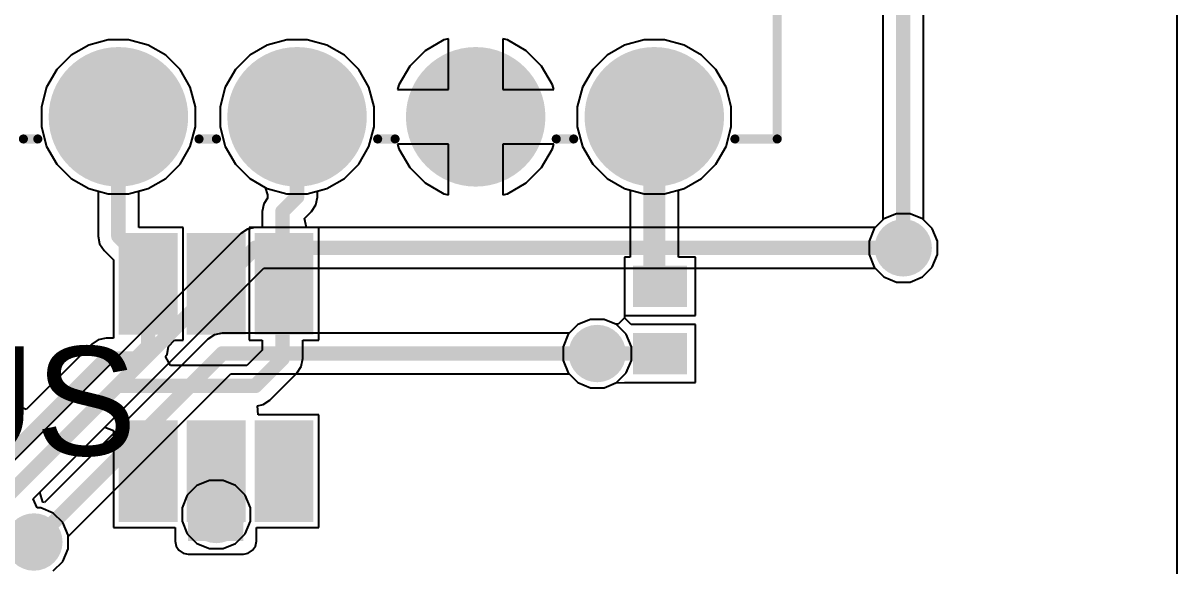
# Model space of a CAD drawing. Header units: millimetres. Extents: x -0.13 to 3.86, y -0.01 to 4.3.
# Drawn here: x 3.204 to 3.84, y 3.389 to 3.688 of the extents above; entities that cross this region are included whole.
import ezdxf

# ---------------------------------------------------------------- set-up
doc = ezdxf.new("R2010")
doc.units = ezdxf.units.MM
doc.header["$MEASUREMENT"] = 0
for name, color, linetype in [('BottomLayer', 5, 'Continuous'), ('BottomPaste', 16, 'Continuous'), ('BottomSolder', 6, 'Continuous'), ('MultiLayer', 9, 'Continuous'), ('PadHoleLayer', 156, 'Continuous'), ('TopLayer', 1, 'Continuous'), ('TopOverlay', 2, 'Continuous'), ('TopSolder', 216, 'Continuous'), ('ViaHoleLayer', 16, 'Continuous')]:
    doc.layers.add(name, color=color, linetype=linetype)
doc.styles.add('Arial', font='arial.ttf', dxfattribs={"height": 0.2})

# ---------------------------------------------------------------- blocks, each defined once
blk = doc.blocks.new('SOT_23_6_B_103')
at = {"layer": 'BottomLayer'}
for points in [[(-0.07559, 0.04961), (-0.02756, 0.04961), (-0.02756, 0.0252), (-0.07559, 0.0252)], [(0.02756, 0.04961), (0.07559, 0.04961), (0.07559, 0.0252), (0.02756, 0.0252)], [(-0.07559, 0.0122), (-0.02756, 0.0122), (-0.02756, -0.01221), (-0.07559, -0.01221)], [(0.02756, 0.0122), (0.07559, 0.0122), (0.07559, -0.01221), (0.02756, -0.01221)], [(-0.07559, -0.0252), (-0.02756, -0.0252), (-0.02756, -0.04961), (-0.07559, -0.04961)], [(0.02756, -0.0252), (0.07559, -0.0252), (0.07559, -0.04961), (0.02756, -0.04961)]]:
    blk.add_hatch(color=5, dxfattribs=at).paths.add_polyline_path(points)
at = {"layer": 'BottomPaste'}
for points in [[(-0.07559, 0.04961), (-0.02756, 0.04961), (-0.02756, 0.0252), (-0.07559, 0.0252)], [(0.02756, 0.04961), (0.07559, 0.04961), (0.07559, 0.0252), (0.02756, 0.0252)], [(-0.07559, 0.0122), (-0.02756, 0.0122), (-0.02756, -0.01221), (-0.07559, -0.01221)], [(0.02756, 0.0122), (0.07559, 0.0122), (0.07559, -0.01221), (0.02756, -0.01221)], [(-0.07559, -0.0252), (-0.02756, -0.0252), (-0.02756, -0.04961), (-0.07559, -0.04961)], [(0.02756, -0.0252), (0.07559, -0.0252), (0.07559, -0.04961), (0.02756, -0.04961)]]:
    blk.add_hatch(color=16, dxfattribs=at).paths.add_polyline_path(points)
at = {"layer": 'BottomSolder'}
for points in [[(-0.07959, 0.05361), (-0.02356, 0.05361), (-0.02356, 0.0212), (-0.07959, 0.0212)], [(0.02356, 0.05361), (0.07959, 0.05361), (0.07959, 0.0212), (0.02356, 0.0212)], [(-0.07959, 0.0162), (-0.02356, 0.0162), (-0.02356, -0.01621), (-0.07959, -0.01621)], [(0.02356, 0.0162), (0.07959, 0.0162), (0.07959, -0.01621), (0.02356, -0.01621)], [(-0.07959, -0.0212), (-0.02356, -0.0212), (-0.02356, -0.05361), (-0.07959, -0.05361)], [(0.02356, -0.0212), (0.07959, -0.0212), (0.07959, -0.05361), (0.02356, -0.05361)]]:
    blk.add_hatch(color=6, dxfattribs=at).paths.add_polyline_path(points)
blk = doc.blocks.new('1053141310_202')
at = {"layer": 'BottomLayer'}
h = blk.add_hatch(color=5, dxfattribs=at)
edge = h.paths.add_edge_path()
edge.add_arc((-0.19685, 0.19055), 0.03543, 0, 360)
h = blk.add_hatch(color=5, dxfattribs=at)
edge = h.paths.add_edge_path()
edge.add_arc((-0.09842, 0.19055), 0.03543, 0, 360)
h = blk.add_hatch(color=5, dxfattribs=at)
edge = h.paths.add_edge_path()
edge.add_arc((0, 0.19055), 0.03543, 0, 360)
h = blk.add_hatch(color=5, dxfattribs=at)
edge = h.paths.add_edge_path()
edge.add_arc((0.09843, 0.19055), 0.03543, 0, 360)
blk.add_hatch(color=5, dxfattribs=at).paths.add_polyline_path([(0.16142, 0.22598), (0.23228, 0.22598), (0.23228, 0.15512), (0.16142, 0.15512)])
h = blk.add_hatch(color=5, dxfattribs=at)
edge = h.paths.add_edge_path()
edge.add_arc((-0.19685, 0.09212), 0.03543, 0, 360)
h = blk.add_hatch(color=5, dxfattribs=at)
edge = h.paths.add_edge_path()
edge.add_arc((-0.09842, 0.09212), 0.03543, 0, 360)
h = blk.add_hatch(color=5, dxfattribs=at)
edge = h.paths.add_edge_path()
edge.add_arc((0, 0.09212), 0.03543, 0, 360)
h = blk.add_hatch(color=5, dxfattribs=at)
edge = h.paths.add_edge_path()
edge.add_arc((0.09843, 0.09212), 0.03543, 0, 360)
h = blk.add_hatch(color=5, dxfattribs=at)
edge = h.paths.add_edge_path()
edge.add_arc((0.19685, 0.09212), 0.03543, 0, 360)
at = {"layer": 'BottomSolder'}
h = blk.add_hatch(color=6, dxfattribs=at)
edge = h.paths.add_edge_path()
edge.add_arc((-0.19685, 0.19055), 0.03843, 0, 360)
h = blk.add_hatch(color=6, dxfattribs=at)
edge = h.paths.add_edge_path()
edge.add_arc((-0.09842, 0.19055), 0.03843, 0, 360)
h = blk.add_hatch(color=6, dxfattribs=at)
edge = h.paths.add_edge_path()
edge.add_arc((0, 0.19055), 0.03843, 0, 360)
h = blk.add_hatch(color=6, dxfattribs=at)
edge = h.paths.add_edge_path()
edge.add_arc((0.09843, 0.19055), 0.03843, 0, 360)
blk.add_hatch(color=6, dxfattribs=at).paths.add_polyline_path([(0.15842, 0.22898), (0.23528, 0.22898), (0.23528, 0.15212), (0.15842, 0.15212)])
h = blk.add_hatch(color=6, dxfattribs=at)
edge = h.paths.add_edge_path()
edge.add_arc((-0.19685, 0.09212), 0.03843, 0, 360)
h = blk.add_hatch(color=6, dxfattribs=at)
edge = h.paths.add_edge_path()
edge.add_arc((-0.09842, 0.09212), 0.03843, 0, 360)
h = blk.add_hatch(color=6, dxfattribs=at)
edge = h.paths.add_edge_path()
edge.add_arc((0, 0.09212), 0.03843, 0, 360)
h = blk.add_hatch(color=6, dxfattribs=at)
edge = h.paths.add_edge_path()
edge.add_arc((0.09843, 0.09212), 0.03843, 0, 360)
h = blk.add_hatch(color=6, dxfattribs=at)
edge = h.paths.add_edge_path()
edge.add_arc((0.19685, 0.09212), 0.03843, 0, 360)
h = blk.add_hatch(color=6, dxfattribs=at)
edge = h.paths.add_edge_path()
edge.add_arc((-0.19685, -0.19055), 0.003, 0, 360)
h = blk.add_hatch(color=6, dxfattribs=at)
edge = h.paths.add_edge_path()
edge.add_arc((0.19685, -0.19055), 0.003, 0, 360)
at = {"layer": 'MultiLayer'}
h = blk.add_hatch(color=9, dxfattribs=at)
edge = h.paths.add_edge_path()
edge.add_arc((-0.19685, 0.19055), 0.03543, 0, 360)
h = blk.add_hatch(color=9, dxfattribs=at)
edge = h.paths.add_edge_path()
edge.add_arc((-0.09842, 0.19055), 0.03543, 0, 360)
h = blk.add_hatch(color=9, dxfattribs=at)
edge = h.paths.add_edge_path()
edge.add_arc((0, 0.19055), 0.03543, 0, 360)
h = blk.add_hatch(color=9, dxfattribs=at)
edge = h.paths.add_edge_path()
edge.add_arc((0.09843, 0.19055), 0.03543, 0, 360)
blk.add_hatch(color=9, dxfattribs=at).paths.add_polyline_path([(0.16142, 0.22598), (0.23228, 0.22598), (0.23228, 0.15512), (0.16142, 0.15512)])
h = blk.add_hatch(color=9, dxfattribs=at)
edge = h.paths.add_edge_path()
edge.add_arc((-0.19685, 0.09212), 0.03543, 0, 360)
h = blk.add_hatch(color=9, dxfattribs=at)
edge = h.paths.add_edge_path()
edge.add_arc((-0.09842, 0.09212), 0.03543, 0, 360)
h = blk.add_hatch(color=9, dxfattribs=at)
edge = h.paths.add_edge_path()
edge.add_arc((0, 0.09212), 0.03543, 0, 360)
h = blk.add_hatch(color=9, dxfattribs=at)
edge = h.paths.add_edge_path()
edge.add_arc((0.09843, 0.09212), 0.03543, 0, 360)
h = blk.add_hatch(color=9, dxfattribs=at)
edge = h.paths.add_edge_path()
edge.add_arc((0.19685, 0.09212), 0.03543, 0, 360)
at = {"layer": 'PadHoleLayer'}
h = blk.add_hatch(color=156, dxfattribs=at)
edge = h.paths.add_edge_path()
edge.add_arc((-0.19685, 0.19055), 0.02362, 0, 360)
h = blk.add_hatch(color=156, dxfattribs=at)
edge = h.paths.add_edge_path()
edge.add_arc((-0.09842, 0.19055), 0.02362, 0, 360)
h = blk.add_hatch(color=156, dxfattribs=at)
edge = h.paths.add_edge_path()
edge.add_arc((0, 0.19055), 0.02362, 0, 360)
h = blk.add_hatch(color=156, dxfattribs=at)
edge = h.paths.add_edge_path()
edge.add_arc((0.09843, 0.19055), 0.02362, 0, 360)
h = blk.add_hatch(color=156, dxfattribs=at)
edge = h.paths.add_edge_path()
edge.add_arc((0.19685, 0.19055), 0.02362, 0, 360)
h = blk.add_hatch(color=156, dxfattribs=at)
edge = h.paths.add_edge_path()
edge.add_arc((-0.19685, 0.09212), 0.02362, 0, 360)
h = blk.add_hatch(color=156, dxfattribs=at)
edge = h.paths.add_edge_path()
edge.add_arc((-0.09842, 0.09212), 0.02362, 0, 360)
h = blk.add_hatch(color=156, dxfattribs=at)
edge = h.paths.add_edge_path()
edge.add_arc((0, 0.09212), 0.02362, 0, 360)
h = blk.add_hatch(color=156, dxfattribs=at)
edge = h.paths.add_edge_path()
edge.add_arc((0.09843, 0.09212), 0.02362, 0, 360)
h = blk.add_hatch(color=156, dxfattribs=at)
edge = h.paths.add_edge_path()
edge.add_arc((0.19685, 0.09212), 0.02362, 0, 360)
h = blk.add_hatch(color=156, dxfattribs=at)
edge = h.paths.add_edge_path()
edge.add_arc((-0.19685, -0.19055), 0.03189, 0, 360)
h = blk.add_hatch(color=156, dxfattribs=at)
edge = h.paths.add_edge_path()
edge.add_arc((0.1939, -0.19055), 0.0315, 90, 270)
edge.add_line((0.1939, -0.22205), (0.1998, -0.22205))
edge.add_arc((0.1998, -0.19055), 0.0315, 270, 450)
edge.add_line((0.1998, -0.15906), (0.1939, -0.15906))
at = {"layer": 'TopLayer'}
h = blk.add_hatch(color=1, dxfattribs=at)
edge = h.paths.add_edge_path()
edge.add_arc((-0.19685, 0.19055), 0.03543, 0, 360)
h = blk.add_hatch(color=1, dxfattribs=at)
edge = h.paths.add_edge_path()
edge.add_arc((-0.09842, 0.19055), 0.03543, 0, 360)
h = blk.add_hatch(color=1, dxfattribs=at)
edge = h.paths.add_edge_path()
edge.add_arc((0, 0.19055), 0.03543, 0, 360)
h = blk.add_hatch(color=1, dxfattribs=at)
edge = h.paths.add_edge_path()
edge.add_arc((0.09843, 0.19055), 0.03543, 0, 360)
blk.add_hatch(color=1, dxfattribs=at).paths.add_polyline_path([(0.16142, 0.22598), (0.23228, 0.22598), (0.23228, 0.15512), (0.16142, 0.15512)])
h = blk.add_hatch(color=1, dxfattribs=at)
edge = h.paths.add_edge_path()
edge.add_arc((-0.19685, 0.09212), 0.03543, 0, 360)
h = blk.add_hatch(color=1, dxfattribs=at)
edge = h.paths.add_edge_path()
edge.add_arc((-0.09842, 0.09212), 0.03543, 0, 360)
h = blk.add_hatch(color=1, dxfattribs=at)
edge = h.paths.add_edge_path()
edge.add_arc((0, 0.09212), 0.03543, 0, 360)
h = blk.add_hatch(color=1, dxfattribs=at)
edge = h.paths.add_edge_path()
edge.add_arc((0.09843, 0.09212), 0.03543, 0, 360)
h = blk.add_hatch(color=1, dxfattribs=at)
edge = h.paths.add_edge_path()
edge.add_arc((0.19685, 0.09212), 0.03543, 0, 360)
at = {"layer": 'TopSolder'}
h = blk.add_hatch(color=216, dxfattribs=at)
edge = h.paths.add_edge_path()
edge.add_arc((-0.19685, 0.19055), 0.03843, 0, 360)
h = blk.add_hatch(color=216, dxfattribs=at)
edge = h.paths.add_edge_path()
edge.add_arc((-0.09842, 0.19055), 0.03843, 0, 360)
h = blk.add_hatch(color=216, dxfattribs=at)
edge = h.paths.add_edge_path()
edge.add_arc((0, 0.19055), 0.03843, 0, 360)
h = blk.add_hatch(color=216, dxfattribs=at)
edge = h.paths.add_edge_path()
edge.add_arc((0.09843, 0.19055), 0.03843, 0, 360)
blk.add_hatch(color=216, dxfattribs=at).paths.add_polyline_path([(0.15842, 0.22898), (0.23528, 0.22898), (0.23528, 0.15212), (0.15842, 0.15212)])
h = blk.add_hatch(color=216, dxfattribs=at)
edge = h.paths.add_edge_path()
edge.add_arc((-0.19685, 0.09212), 0.03843, 0, 360)
h = blk.add_hatch(color=216, dxfattribs=at)
edge = h.paths.add_edge_path()
edge.add_arc((-0.09842, 0.09212), 0.03843, 0, 360)
h = blk.add_hatch(color=216, dxfattribs=at)
edge = h.paths.add_edge_path()
edge.add_arc((0, 0.09212), 0.03843, 0, 360)
h = blk.add_hatch(color=216, dxfattribs=at)
edge = h.paths.add_edge_path()
edge.add_arc((0.09843, 0.09212), 0.03843, 0, 360)
h = blk.add_hatch(color=216, dxfattribs=at)
edge = h.paths.add_edge_path()
edge.add_arc((0.19685, 0.09212), 0.03843, 0, 360)
h = blk.add_hatch(color=216, dxfattribs=at)
edge = h.paths.add_edge_path()
edge.add_arc((-0.19685, -0.19055), 0.003, 0, 360)
h = blk.add_hatch(color=216, dxfattribs=at)
edge = h.paths.add_edge_path()
edge.add_arc((0.19685, -0.19055), 0.003, 0, 360)
at = {"layer": 'TopOverlay'}
for points, const_width in [([(0.24685, 0.22255), (0.24185, 0.21755)], 0.00787), ([(0.24685, 0.22255), (0.24685, 0.21255)], 0.00787), ([(0.24685, 0.21255), (0.24185, 0.21755)], 0.00787), ([(-0.26457, 0.20275), (-0.26457, -0.31654)], 0.005), ([(-0.24127, 0.20275), (-0.26457, 0.20275)], 0.005), ([(-0.14284, 0.20275), (-0.15243, 0.20275)], 0.005), ([(-0.04442, 0.20275), (-0.05401, 0.20275)], 0.005), ([(0.05401, 0.20275), (0.04442, 0.20275)], 0.005), ([(0.15079, 0.20275), (0.14284, 0.20275)], 0.005), ([(0.26457, 0.20275), (0.24292, 0.20275)], 0.005), ([(0.26457, 0.20275), (0.26457, -0.31654)], 0.005), ([(-0.15304, -0.27921), (-0.16404, -0.29021)], 0.005), ([(-0.11704, -0.27921), (-0.15304, -0.27921)], 0.005), ([(-0.16404, -0.29021), (-0.16404, -0.30521)], 0.005), ([(0.26457, -0.31654), (-0.26457, -0.31654)], 0.005)]:
    blk.add_lwpolyline(points, dxfattribs=dict(at, const_width=const_width))
for points, const_width in [([(0.24488, 0.22255, 1), (0.24882, 0.22255, 1)], 0.00394), ([(0.24488, 0.22255, 1), (0.24882, 0.22255, 1)], 0.00394), ([(0.23988, 0.21755, 1), (0.24382, 0.21755, 1)], 0.00394), ([(0.23988, 0.21755, 1), (0.24382, 0.21755, 1)], 0.00394), ([(0.24488, 0.21255, 1), (0.24882, 0.21255, 1)], 0.00394), ([(0.24488, 0.21255, 1), (0.24882, 0.21255, 1)], 0.00394), ([(-0.26582, 0.20275, 1), (-0.26332, 0.20275, 1)], 0.0025), ([(-0.26582, 0.20275, 1), (-0.26332, 0.20275, 1)], 0.0025), ([(-0.24252, 0.20275, 1), (-0.24002, 0.20275, 1)], 0.0025), ([(-0.15368, 0.20275, 1), (-0.15118, 0.20275, 1)], 0.0025), ([(-0.14409, 0.20275, 1), (-0.14159, 0.20275, 1)], 0.0025), ([(-0.05526, 0.20275, 1), (-0.05276, 0.20275, 1)], 0.0025), ([(-0.04567, 0.20275, 1), (-0.04317, 0.20275, 1)], 0.0025), ([(0.04317, 0.20275, 1), (0.04567, 0.20275, 1)], 0.0025), ([(0.05276, 0.20275, 1), (0.05526, 0.20275, 1)], 0.0025), ([(0.14159, 0.20275, 1), (0.14409, 0.20275, 1)], 0.0025), ([(0.14954, 0.20275, 1), (0.15204, 0.20275, 1)], 0.0025), ([(0.24167, 0.20275, 1), (0.24417, 0.20275, 1)], 0.0025), ([(0.26332, 0.20275, 1), (0.26582, 0.20275, 1)], 0.0025), ([(0.26332, 0.20275, 1), (0.26582, 0.20275, 1)], 0.0025), ([(-0.15429, -0.27921, 1), (-0.15179, -0.27921, 1)], 0.0025), ([(-0.15429, -0.27921, 1), (-0.15179, -0.27921, 1)], 0.0025), ([(-0.11829, -0.27921, 1), (-0.11579, -0.27921, 1)], 0.0025), ([(-0.16529, -0.29021, 1), (-0.16279, -0.29021, 1)], 0.0025), ([(-0.16529, -0.29021, 1), (-0.16279, -0.29021, 1)], 0.0025), ([(-0.16529, -0.30521, 1), (-0.16279, -0.30521, 1)], 0.0025), ([(-0.26582, -0.31654, 1), (-0.26332, -0.31654, 1)], 0.0025), ([(-0.26582, -0.31654, 1), (-0.26332, -0.31654, 1)], 0.0025), ([(0.26332, -0.31654, 1), (0.26582, -0.31654, 1)], 0.0025), ([(0.26332, -0.31654, 1), (0.26582, -0.31654, 1)], 0.0025)]:
    blk.add_lwpolyline(points, format="xyb", close=True, dxfattribs=dict(at, const_width=const_width))
blk.add_text('PCB Edge', height=0.04, dxfattribs=at).set_placement((-0.10375, -0.29321))
blk = doc.blocks.new('C___0402_B_239')
at = {"layer": 'BottomLayer'}
for points in [[(-0.0095, 0.0125), (-0.0095, -0.0125), (-0.0275, -0.0125), (-0.0275, 0.0125)], [(0.0275, 0.0125), (0.0275, -0.0125), (0.0095, -0.0125), (0.0095, 0.0125)]]:
    blk.add_hatch(color=5, dxfattribs=at).paths.add_polyline_path(points)
at = {"layer": 'BottomPaste'}
for points in [[(-0.0095, 0.0125), (-0.0095, -0.0125), (-0.0275, -0.0125), (-0.0275, 0.0125)], [(0.0275, 0.0125), (0.0275, -0.0125), (0.0095, -0.0125), (0.0095, 0.0125)]]:
    blk.add_hatch(color=16, dxfattribs=at).paths.add_polyline_path(points)
at = {"layer": 'BottomSolder'}
for points in [[(-0.00714, 0.01486), (-0.00714, -0.01486), (-0.02986, -0.01486), (-0.02986, 0.01486)], [(0.02986, 0.01486), (0.02986, -0.01486), (0.00714, -0.01486), (0.00714, 0.01486)]]:
    blk.add_hatch(color=6, dxfattribs=at).paths.add_polyline_path(points)

msp = doc.modelspace()

# ---------------------------------------------------------------- hatches: boundary and pattern name
at = {"layer": 'BottomLayer'}
h = msp.add_hatch(color=5, dxfattribs=at)
edge = h.paths.add_edge_path()
edge.add_arc((3.689, 3.564), 0.01181, 0, 360)
h = msp.add_hatch(color=5, dxfattribs=at)
edge = h.paths.add_edge_path()
edge.add_arc((3.5204, 3.5058), 0.01181, 0, 360)
msp.add_hatch(color=5, dxfattribs=at).paths.add_polyline_path([(3.295, 3.40249), (3.32543, 3.40249), (3.32543, 3.465), (3.295, 3.465)])
h = msp.add_hatch(color=5, dxfattribs=at)
edge = h.paths.add_edge_path()
edge.add_arc((3.31048, 3.41715), 0.01181, 0, 360)
h = msp.add_hatch(color=5, dxfattribs=at)
edge = h.paths.add_edge_path()
edge.add_arc((3.21, 3.402), 0.01181, 0, 360)
at = {"layer": 'BottomSolder'}
h = msp.add_hatch(color=6, dxfattribs=at)
edge = h.paths.add_edge_path()
edge.add_arc((3.689, 3.564), 0.01581, 0, 360)
h = msp.add_hatch(color=6, dxfattribs=at)
edge = h.paths.add_edge_path()
edge.add_arc((3.5204, 3.5058), 0.01581, 0, 360)
h = msp.add_hatch(color=6, dxfattribs=at)
edge = h.paths.add_edge_path()
edge.add_arc((3.31048, 3.41715), 0.01581, 0, 360)
h = msp.add_hatch(color=6, dxfattribs=at)
edge = h.paths.add_edge_path()
edge.add_arc((3.21, 3.402), 0.01581, 0, 360)
at = {"layer": 'TopLayer'}
h = msp.add_hatch(color=1, dxfattribs=at)
edge = h.paths.add_edge_path()
edge.add_arc((3.689, 3.564), 0.01181, 0, 360)
h = msp.add_hatch(color=1, dxfattribs=at)
edge = h.paths.add_edge_path()
edge.add_arc((3.5204, 3.5058), 0.01181, 0, 360)
h = msp.add_hatch(color=1, dxfattribs=at)
edge = h.paths.add_edge_path()
edge.add_arc((3.31048, 3.41715), 0.01181, 0, 360)
h = msp.add_hatch(color=1, dxfattribs=at)
edge = h.paths.add_edge_path()
edge.add_arc((3.21, 3.402), 0.01181, 0, 360)
at = {"layer": 'ViaHoleLayer'}
h = msp.add_hatch(color=16, dxfattribs=at)
edge = h.paths.add_edge_path()
edge.add_arc((3.689, 3.564), 0.00591, 0, 360)
h = msp.add_hatch(color=16, dxfattribs=at)
edge = h.paths.add_edge_path()
edge.add_arc((3.5204, 3.5058), 0.00591, 0, 360)
h = msp.add_hatch(color=16, dxfattribs=at)
edge = h.paths.add_edge_path()
edge.add_arc((3.31048, 3.41715), 0.00591, 0, 360)
h = msp.add_hatch(color=16, dxfattribs=at)
edge = h.paths.add_edge_path()
edge.add_arc((3.21, 3.402), 0.00591, 0, 360)

# ---------------------------------------------------------------- linework, layer by layer
at = {"layer": 'BottomLayer'}
for p, q in [((3.8398, 4.1398), (3.8398, 0.0102)), ((3.67778, 3.80952), (3.67778, 3.57939)), ((3.70022, 3.57939), (3.70022, 3.81416)), ((3.2402, 3.6757), (3.23052, 3.67011)), ((3.25099, 3.67859), (3.2402, 3.6757)), ((3.26216, 3.67859), (3.25099, 3.67859)), ((3.27295, 3.6757), (3.26216, 3.67859)), ((3.28263, 3.67011), (3.27295, 3.6757)), ((3.33862, 3.6757), (3.32895, 3.67011)), ((3.34941, 3.67859), (3.33862, 3.6757)), ((3.36059, 3.67859), (3.34941, 3.67859)), ((3.37138, 3.6757), (3.36059, 3.67859)), ((3.38106, 3.67011), (3.37138, 3.6757)), ((3.43589, 3.67849), (3.42553, 3.67251)), ((3.43842, 3.67917), (3.43589, 3.67849)), ((3.43842, 3.65115), (3.43842, 3.67917)), ((3.47096, 3.67849), (3.46842, 3.67917)), ((3.46842, 3.67917), (3.46842, 3.65115)), ((3.48132, 3.67251), (3.47096, 3.67849)), ((3.53547, 3.6757), (3.5258, 3.67011)), ((3.54626, 3.67859), (3.53547, 3.6757)), ((3.55744, 3.67859), (3.54626, 3.67859)), ((3.56823, 3.6757), (3.55744, 3.67859)), ((3.57791, 3.67011), (3.56823, 3.6757)), ((3.23052, 3.67011), (3.22262, 3.66221)), ((3.29053, 3.66221), (3.28263, 3.67011)), ((3.32895, 3.67011), (3.32105, 3.66221)), ((3.38896, 3.66221), (3.38106, 3.67011)), ((3.42553, 3.67251), (3.41707, 3.66405)), ((3.48978, 3.66405), (3.48132, 3.67251)), ((3.5258, 3.67011), (3.5179, 3.66221)), ((3.58581, 3.66221), (3.57791, 3.67011)), ((3.22262, 3.66221), (3.21703, 3.65253)), ((3.29612, 3.65253), (3.29053, 3.66221)), ((3.32105, 3.66221), (3.31546, 3.65253)), ((3.39454, 3.65253), (3.38896, 3.66221)), ((3.41707, 3.66405), (3.41109, 3.65369)), ((3.49576, 3.65369), (3.48978, 3.66405)), ((3.5179, 3.66221), (3.51231, 3.65253)), ((3.59139, 3.65253), (3.58581, 3.66221)), ((3.21703, 3.65253), (3.21414, 3.64174)), ((3.29901, 3.64174), (3.29612, 3.65253)), ((3.31546, 3.65253), (3.31257, 3.64174)), ((3.39743, 3.64174), (3.39454, 3.65253)), ((3.41109, 3.65369), (3.41041, 3.65115)), ((3.41041, 3.65115), (3.43842, 3.65115)), ((3.46842, 3.65115), (3.49644, 3.65115)), ((3.49644, 3.65115), (3.49576, 3.65369)), ((3.51231, 3.65253), (3.50942, 3.64174)), ((3.59428, 3.64174), (3.59139, 3.65253)), ((3.21414, 3.64174), (3.21414, 3.63057)), ((3.29901, 3.63057), (3.29901, 3.64174)), ((3.31257, 3.64174), (3.31257, 3.63057)), ((3.39743, 3.63057), (3.39743, 3.64174)), ((3.50942, 3.64174), (3.50942, 3.63057)), ((3.59428, 3.63057), (3.59428, 3.64174)), ((3.21414, 3.63057), (3.21703, 3.61978)), ((3.29612, 3.61978), (3.29901, 3.63057)), ((3.31257, 3.63057), (3.31546, 3.61978)), ((3.39454, 3.61978), (3.39743, 3.63057)), ((3.50942, 3.63057), (3.51231, 3.61978)), ((3.59139, 3.61978), (3.59428, 3.63057)), ((3.21703, 3.61978), (3.22262, 3.6101)), ((3.29053, 3.6101), (3.29612, 3.61978)), ((3.31546, 3.61978), (3.32105, 3.6101)), ((3.38896, 3.6101), (3.39454, 3.61978)), ((3.43842, 3.62115), (3.41041, 3.62115)), ((3.41041, 3.62115), (3.41109, 3.61862)), ((3.41109, 3.61862), (3.41707, 3.60826)), ((3.43842, 3.59314), (3.43842, 3.62115)), ((3.49644, 3.62115), (3.46842, 3.62115)), ((3.46842, 3.62115), (3.46842, 3.59314)), ((3.48978, 3.60826), (3.49576, 3.61862)), ((3.49576, 3.61862), (3.49644, 3.62115)), ((3.51231, 3.61978), (3.5179, 3.6101)), ((3.58581, 3.6101), (3.59139, 3.61978)), ((3.22262, 3.6101), (3.23052, 3.6022)), ((3.28263, 3.6022), (3.29053, 3.6101)), ((3.32105, 3.6101), (3.32895, 3.6022)), ((3.38106, 3.6022), (3.38896, 3.6101)), ((3.41707, 3.60826), (3.42553, 3.5998)), ((3.48132, 3.5998), (3.48978, 3.60826)), ((3.5179, 3.6101), (3.5258, 3.6022)), ((3.57791, 3.6022), (3.58581, 3.6101)), ((3.23052, 3.6022), (3.2402, 3.59661)), ((3.27295, 3.59661), (3.28263, 3.6022)), ((3.32895, 3.6022), (3.33739, 3.59732)), ((3.37138, 3.59661), (3.38106, 3.6022)), ((3.42553, 3.5998), (3.43589, 3.59382)), ((3.47096, 3.59382), (3.48132, 3.5998)), ((3.5258, 3.6022), (3.53547, 3.59661)), ((3.56823, 3.59661), (3.57791, 3.6022)), ((3.2402, 3.59661), (3.24536, 3.59523)), ((3.24536, 3.59523), (3.24536, 3.57043)), ((3.26779, 3.59523), (3.27295, 3.59661)), ((3.26779, 3.57517), (3.26779, 3.59523)), ((3.33739, 3.59732), (3.33869, 3.59316)), ((3.33869, 3.59316), (3.33872, 3.59141)), ((3.36622, 3.59523), (3.37138, 3.59661)), ((3.36622, 3.592), (3.36622, 3.59523)), ((3.43589, 3.59382), (3.43842, 3.59314)), ((3.46842, 3.59314), (3.47096, 3.59382)), ((3.53547, 3.59661), (3.5386, 3.59578)), ((3.5386, 3.59578), (3.5386, 3.5588)), ((3.56511, 3.59578), (3.56823, 3.59661)), ((3.56511, 3.5588), (3.56511, 3.59578)), ((3.33664, 3.58829), (3.33578, 3.584)), ((3.33872, 3.59141), (3.33664, 3.58829)), ((3.36293, 3.58407), (3.36536, 3.58771)), ((3.36536, 3.58771), (3.36622, 3.592)), ((3.36622, 3.592), (3.36622, 3.592)), ((3.33578, 3.584), (3.33578, 3.584)), ((3.33578, 3.584), (3.33578, 3.57517)), ((3.35903, 3.58017), (3.36293, 3.58407)), ((3.36017, 3.57517), (3.35903, 3.58017)), ((3.36293, 3.58407), (3.36293, 3.58407)), ((3.67778, 3.57939), (3.67305, 3.57466)), ((3.70495, 3.57466), (3.70022, 3.57939)), ((3.29221, 3.57517), (3.26779, 3.57517)), ((3.29221, 3.51313), (3.29221, 3.57517)), ((3.33578, 3.57517), (3.3286, 3.57517)), ((3.3286, 3.57517), (3.3286, 3.51313)), ((3.36701, 3.57517), (3.36017, 3.57517)), ((3.36701, 3.51313), (3.36701, 3.57517)), ((3.67305, 3.57466), (3.67019, 3.56774)), ((3.70781, 3.56774), (3.70495, 3.57466)), ((3.24536, 3.57043), (3.24536, 3.57043)), ((3.24536, 3.57043), (3.24621, 3.56613)), ((3.67019, 3.56774), (3.67019, 3.56026)), ((3.70781, 3.56026), (3.70781, 3.56774)), ((3.24621, 3.56613), (3.24864, 3.56249)), ((3.24864, 3.56249), (3.2538, 3.55734)), ((3.67019, 3.56026), (3.67305, 3.55334)), ((3.70495, 3.55334), (3.70781, 3.56026)), ((3.2538, 3.55734), (3.2538, 3.51422)), ((3.5386, 3.5588), (3.5355, 3.5588)), ((3.5355, 3.5588), (3.5355, 3.53176)), ((3.5745, 3.5588), (3.56511, 3.5588)), ((3.5745, 3.5268), (3.5745, 3.5588)), ((3.67305, 3.55334), (3.67834, 3.54805)), ((3.67834, 3.54805), (3.68526, 3.54519)), ((3.69274, 3.54519), (3.69966, 3.54805)), ((3.69966, 3.54805), (3.70495, 3.55334)), ((3.68526, 3.54519), (3.69274, 3.54519)), ((3.5355, 3.53176), (3.5355, 3.5268)), ((3.51666, 3.52461), (3.50974, 3.52174)), ((3.52414, 3.52461), (3.51666, 3.52461)), ((3.53056, 3.52195), (3.52414, 3.52461)), ((3.5355, 3.52539), (3.53191, 3.52191)), ((3.5355, 3.5268), (3.5355, 3.5268)), ((3.5355, 3.5268), (3.5355, 3.52539)), ((3.53556, 3.52536), (3.53558, 3.5268)), ((3.53906, 3.5218), (3.53556, 3.52536)), ((3.53558, 3.5268), (3.5405, 3.5268)), ((3.5405, 3.5268), (3.5745, 3.5268)), ((3.50445, 3.51645), (3.50159, 3.50954)), ((3.50974, 3.52174), (3.50445, 3.51645)), ((3.53191, 3.52191), (3.53056, 3.52195)), ((3.5745, 3.5218), (3.53906, 3.5218)), ((3.5745, 3.4898), (3.5745, 3.5218)), ((3.24186, 3.51093), (3.20582, 3.47489)), ((3.24549, 3.51336), (3.24186, 3.51093)), ((3.24186, 3.51093), (3.24186, 3.51093)), ((3.24979, 3.51422), (3.24549, 3.51336)), ((3.2538, 3.51422), (3.24979, 3.51422)), ((3.28336, 3.50546), (3.28422, 3.50975)), ((3.28422, 3.50975), (3.28751, 3.51313)), ((3.28751, 3.51313), (3.29221, 3.51313)), ((3.3286, 3.51313), (3.33578, 3.51313)), ((3.33578, 3.51313), (3.33578, 3.50765)), ((3.35822, 3.503), (3.35822, 3.51313)), ((3.35822, 3.51313), (3.36701, 3.51313)), ((3.50159, 3.50954), (3.50159, 3.50205)), ((3.28253, 3.50422), (3.28336, 3.50546)), ((3.28521, 3.49922), (3.28253, 3.50422)), ((3.33578, 3.50765), (3.32735, 3.49922)), ((3.32735, 3.49922), (3.28521, 3.49922)), ((3.35493, 3.49507), (3.35736, 3.49871)), ((3.35736, 3.49871), (3.35822, 3.503)), ((3.35822, 3.503), (3.35822, 3.503)), ((3.50159, 3.50205), (3.50445, 3.49514)), ((3.33993, 3.48007), (3.35493, 3.49507)), ((3.50445, 3.49514), (3.50974, 3.48985)), ((3.50974, 3.48985), (3.51666, 3.48698)), ((3.51666, 3.48698), (3.52414, 3.48698)), ((3.52414, 3.48698), (3.53056, 3.48965)), ((3.53056, 3.48965), (3.5355, 3.4898)), ((3.5355, 3.4898), (3.5355, 3.4898)), ((3.5355, 3.4898), (3.5355, 3.4898)), ((3.5355, 3.4898), (3.5745, 3.4898)), ((3.33316, 3.47702), (3.33629, 3.47764)), ((3.33629, 3.47764), (3.33993, 3.48007)), ((3.20582, 3.47489), (3.20178, 3.47671)), ((3.33366, 3.47202), (3.33316, 3.47702)), ((3.36701, 3.47202), (3.33366, 3.47202)), ((3.36701, 3.40998), (3.36701, 3.47202)), ((3.20967, 3.42581), (3.24918, 3.46532)), ((3.24918, 3.46532), (3.2538, 3.4634)), ((3.2538, 3.4634), (3.2538, 3.40998)), ((3.21174, 3.42081), (3.20967, 3.42581)), ((3.21374, 3.42081), (3.21174, 3.42081)), ((3.22066, 3.41795), (3.21374, 3.42081)), ((3.22595, 3.41266), (3.22066, 3.41795)), ((3.22881, 3.40574), (3.22595, 3.41266)), ((3.2538, 3.40998), (3.28786, 3.40998)), ((3.28786, 3.40998), (3.28786, 3.40249)), ((3.33257, 3.40249), (3.33257, 3.40998)), ((3.33257, 3.40998), (3.36701, 3.40998)), ((3.22881, 3.39826), (3.22881, 3.40574)), ((3.28786, 3.40249), (3.28841, 3.39976)), ((3.33202, 3.39976), (3.33257, 3.40249)), ((3.22595, 3.39134), (3.22881, 3.39826)), ((3.28841, 3.39976), (3.28995, 3.39745)), ((3.28995, 3.39745), (3.29227, 3.3959)), ((3.29227, 3.3959), (3.295, 3.39536)), ((3.295, 3.39536), (3.32543, 3.39536)), ((3.32543, 3.39536), (3.32816, 3.3959)), ((3.32816, 3.3959), (3.33048, 3.39745)), ((3.33048, 3.39745), (3.33202, 3.39976)), ((3.22066, 3.38605), (3.22595, 3.39134))]:
    msp.add_line(p, q, dxfattribs=at)
for points, const_width in [([(3.689, 3.564), (3.689, 3.81416)], 0.008), ([(3.25657, 3.57043), (3.25657, 3.63615)], 0.008), ([(3.355, 3.592), (3.355, 3.63615)], 0.008), ([(3.55185, 3.54595), (3.55185, 3.63615)], 0.012), ([(3.347, 3.584), (3.355, 3.592)], 0.008), ([(3.347, 3.503), (3.347, 3.584)], 0.008), ([(3.25657, 3.57043), (3.272, 3.555)], 0.008), ([(3.272, 3.555), (3.273, 3.555)], 0.008), ([(3.273, 3.50975), (3.273, 3.555)], 0.008), ([(3.55185, 3.54595), (3.555, 3.5428)], 0.012), ([(3.26625, 3.503), (3.273, 3.50975)], 0.008), ([(3.5204, 3.5058), (3.555, 3.5058)], 0.008), ([(3.19479, 3.448), (3.24979, 3.503)], 0.008), ([(3.24979, 3.503), (3.26625, 3.503)], 0.008), ([(3.332, 3.488), (3.347, 3.503)], 0.008), ([(3.2, 3.432), (3.256, 3.488)], 0.008), ([(3.256, 3.488), (3.332, 3.488)], 0.008), ([(2.751, 3.402), (3.21, 3.402)], 0.008)]:
    msp.add_lwpolyline(points, dxfattribs=dict(at, const_width=const_width))
for points, const_width in [([(3.25457, 3.63615, 1), (3.25857, 3.63615, 1)], 0.004), ([(3.353, 3.63615, 1), (3.357, 3.63615, 1)], 0.004), ([(3.54885, 3.63615, 1), (3.55485, 3.63615, 1)], 0.006), ([(3.353, 3.592, 1), (3.357, 3.592, 1)], 0.004), ([(3.353, 3.592, 1), (3.357, 3.592, 1)], 0.004), ([(3.345, 3.584, 1), (3.349, 3.584, 1)], 0.004), ([(3.345, 3.584, 1), (3.349, 3.584, 1)], 0.004), ([(3.25457, 3.57043, 1), (3.25857, 3.57043, 1)], 0.004), ([(3.25457, 3.57043, 1), (3.25857, 3.57043, 1)], 0.004), ([(3.687, 3.564, 1), (3.691, 3.564, 1)], 0.004), ([(3.27, 3.555, 1), (3.274, 3.555, 1)], 0.004), ([(3.27, 3.555, 1), (3.274, 3.555, 1)], 0.004), ([(3.271, 3.555, 1), (3.275, 3.555, 1)], 0.004), ([(3.271, 3.555, 1), (3.275, 3.555, 1)], 0.004), ([(3.54885, 3.54595, 1), (3.55485, 3.54595, 1)], 0.006), ([(3.54885, 3.54595, 1), (3.55485, 3.54595, 1)], 0.006), ([(3.552, 3.5428, 1), (3.558, 3.5428, 1)], 0.006), ([(3.271, 3.50975, 1), (3.275, 3.50975, 1)], 0.004), ([(3.271, 3.50975, 1), (3.275, 3.50975, 1)], 0.004), ([(3.5184, 3.5058, 1), (3.5224, 3.5058, 1)], 0.004), ([(3.553, 3.5058, 1), (3.557, 3.5058, 1)], 0.004), ([(3.24779, 3.503, 1), (3.25179, 3.503, 1)], 0.004), ([(3.24779, 3.503, 1), (3.25179, 3.503, 1)], 0.004), ([(3.26425, 3.503, 1), (3.26825, 3.503, 1)], 0.004), ([(3.26425, 3.503, 1), (3.26825, 3.503, 1)], 0.004), ([(3.345, 3.503, 1), (3.349, 3.503, 1)], 0.004), ([(3.345, 3.503, 1), (3.349, 3.503, 1)], 0.004), ([(3.254, 3.488, 1), (3.258, 3.488, 1)], 0.004), ([(3.254, 3.488, 1), (3.258, 3.488, 1)], 0.004), ([(3.33, 3.488, 1), (3.334, 3.488, 1)], 0.004), ([(3.33, 3.488, 1), (3.334, 3.488, 1)], 0.004), ([(3.208, 3.402, 1), (3.212, 3.402, 1)], 0.004)]:
    msp.add_lwpolyline(points, format="xyb", close=True, dxfattribs=dict(at, const_width=const_width))
at = {"layer": 'TopLayer'}
for p, q in [((3.8398, 4.1398), (3.8398, 0.0102)), ((3.2402, 3.6757), (3.23052, 3.67011)), ((3.25099, 3.67859), (3.2402, 3.6757)), ((3.26216, 3.67859), (3.25099, 3.67859)), ((3.27295, 3.6757), (3.26216, 3.67859)), ((3.28263, 3.67011), (3.27295, 3.6757)), ((3.33862, 3.6757), (3.32895, 3.67011)), ((3.34941, 3.67859), (3.33862, 3.6757)), ((3.36059, 3.67859), (3.34941, 3.67859)), ((3.37138, 3.6757), (3.36059, 3.67859)), ((3.38106, 3.67011), (3.37138, 3.6757)), ((3.43589, 3.67849), (3.42553, 3.67251)), ((3.43842, 3.67917), (3.43589, 3.67849)), ((3.43842, 3.65115), (3.43842, 3.67917)), ((3.47096, 3.67849), (3.46842, 3.67917)), ((3.46842, 3.67917), (3.46842, 3.65115)), ((3.48132, 3.67251), (3.47096, 3.67849)), ((3.53547, 3.6757), (3.5258, 3.67011)), ((3.54626, 3.67859), (3.53547, 3.6757)), ((3.55744, 3.67859), (3.54626, 3.67859)), ((3.56823, 3.6757), (3.55744, 3.67859)), ((3.57791, 3.67011), (3.56823, 3.6757)), ((3.23052, 3.67011), (3.22262, 3.66221)), ((3.29053, 3.66221), (3.28263, 3.67011)), ((3.32895, 3.67011), (3.32105, 3.66221)), ((3.38896, 3.66221), (3.38106, 3.67011)), ((3.42553, 3.67251), (3.41707, 3.66405)), ((3.48978, 3.66405), (3.48132, 3.67251)), ((3.5258, 3.67011), (3.5179, 3.66221)), ((3.58581, 3.66221), (3.57791, 3.67011)), ((3.22262, 3.66221), (3.21703, 3.65253)), ((3.29612, 3.65253), (3.29053, 3.66221)), ((3.32105, 3.66221), (3.31546, 3.65253)), ((3.39454, 3.65253), (3.38896, 3.66221)), ((3.41707, 3.66405), (3.41109, 3.65369)), ((3.49576, 3.65369), (3.48978, 3.66405)), ((3.5179, 3.66221), (3.51231, 3.65253)), ((3.59139, 3.65253), (3.58581, 3.66221)), ((3.21703, 3.65253), (3.21414, 3.64174)), ((3.29901, 3.64174), (3.29612, 3.65253)), ((3.31546, 3.65253), (3.31257, 3.64174)), ((3.39743, 3.64174), (3.39454, 3.65253)), ((3.41109, 3.65369), (3.41041, 3.65115)), ((3.41041, 3.65115), (3.43842, 3.65115)), ((3.46842, 3.65115), (3.49644, 3.65115)), ((3.49644, 3.65115), (3.49576, 3.65369)), ((3.51231, 3.65253), (3.50942, 3.64174)), ((3.59428, 3.64174), (3.59139, 3.65253)), ((3.21414, 3.64174), (3.21414, 3.63057)), ((3.29901, 3.63057), (3.29901, 3.64174)), ((3.31257, 3.64174), (3.31257, 3.63057)), ((3.39743, 3.63057), (3.39743, 3.64174)), ((3.50942, 3.64174), (3.50942, 3.63057)), ((3.59428, 3.63057), (3.59428, 3.64174)), ((3.21414, 3.63057), (3.21703, 3.61978)), ((3.29612, 3.61978), (3.29901, 3.63057)), ((3.31257, 3.63057), (3.31546, 3.61978)), ((3.39454, 3.61978), (3.39743, 3.63057)), ((3.50942, 3.63057), (3.51231, 3.61978)), ((3.59139, 3.61978), (3.59428, 3.63057)), ((3.21703, 3.61978), (3.22262, 3.6101)), ((3.29053, 3.6101), (3.29612, 3.61978)), ((3.31546, 3.61978), (3.32105, 3.6101)), ((3.38896, 3.6101), (3.39454, 3.61978)), ((3.43842, 3.62115), (3.41041, 3.62115)), ((3.41041, 3.62115), (3.41109, 3.61862)), ((3.41109, 3.61862), (3.41707, 3.60826)), ((3.43842, 3.59314), (3.43842, 3.62115)), ((3.49644, 3.62115), (3.46842, 3.62115)), ((3.46842, 3.62115), (3.46842, 3.59314)), ((3.48978, 3.60826), (3.49576, 3.61862)), ((3.49576, 3.61862), (3.49644, 3.62115)), ((3.51231, 3.61978), (3.5179, 3.6101)), ((3.58581, 3.6101), (3.59139, 3.61978)), ((3.22262, 3.6101), (3.23052, 3.6022)), ((3.28263, 3.6022), (3.29053, 3.6101)), ((3.32105, 3.6101), (3.32895, 3.6022)), ((3.38106, 3.6022), (3.38896, 3.6101)), ((3.41707, 3.60826), (3.42553, 3.5998)), ((3.48132, 3.5998), (3.48978, 3.60826)), ((3.5179, 3.6101), (3.5258, 3.6022)), ((3.57791, 3.6022), (3.58581, 3.6101)), ((3.23052, 3.6022), (3.2402, 3.59661)), ((3.27295, 3.59661), (3.28263, 3.6022)), ((3.32895, 3.6022), (3.33862, 3.59661)), ((3.37138, 3.59661), (3.38106, 3.6022)), ((3.42553, 3.5998), (3.43589, 3.59382)), ((3.47096, 3.59382), (3.48132, 3.5998)), ((3.5258, 3.6022), (3.53547, 3.59661)), ((3.56823, 3.59661), (3.57791, 3.6022)), ((3.2402, 3.59661), (3.25099, 3.59372)), ((3.25099, 3.59372), (3.26216, 3.59372)), ((3.26216, 3.59372), (3.27295, 3.59661)), ((3.33862, 3.59661), (3.34941, 3.59372)), ((3.34941, 3.59372), (3.36059, 3.59372)), ((3.36059, 3.59372), (3.37138, 3.59661)), ((3.43589, 3.59382), (3.43842, 3.59314)), ((3.46842, 3.59314), (3.47096, 3.59382)), ((3.53547, 3.59661), (3.54626, 3.59372)), ((3.54626, 3.59372), (3.55744, 3.59372)), ((3.55744, 3.59372), (3.56823, 3.59661)), ((3.67834, 3.57995), (3.67361, 3.57522)), ((3.68526, 3.58281), (3.67834, 3.57995)), ((3.69274, 3.58281), (3.68526, 3.58281)), ((3.69966, 3.57995), (3.69274, 3.58281)), ((3.70495, 3.57466), (3.69966, 3.57995)), ((3.32771, 3.57436), (3.32407, 3.57193)), ((3.332, 3.57522), (3.32771, 3.57436)), ((3.67361, 3.57522), (3.332, 3.57522)), ((3.332, 3.57522), (3.332, 3.57522)), ((3.70781, 3.56774), (3.70495, 3.57466)), ((3.32407, 3.57193), (2.89335, 3.14122)), ((3.32407, 3.57193), (3.32407, 3.57193)), ((3.70781, 3.56026), (3.70781, 3.56774)), ((3.70495, 3.55334), (3.70781, 3.56026)), ((3.21327, 3.42941), (3.33665, 3.55278)), ((3.33665, 3.55278), (3.67361, 3.55278)), ((3.67361, 3.55278), (3.67834, 3.54805)), ((3.67834, 3.54805), (3.68526, 3.54519)), ((3.69274, 3.54519), (3.69966, 3.54805)), ((3.69966, 3.54805), (3.70495, 3.55334)), ((3.68526, 3.54519), (3.69274, 3.54519)), ((3.51666, 3.52461), (3.50974, 3.52174)), ((3.52414, 3.52461), (3.51666, 3.52461)), ((3.53105, 3.52174), (3.52414, 3.52461)), ((3.3095, 3.51616), (3.30587, 3.51373)), ((3.3138, 3.51701), (3.3095, 3.51616)), ((3.50501, 3.51701), (3.3138, 3.51701)), ((3.3138, 3.51701), (3.3138, 3.51701)), ((3.50974, 3.52174), (3.50501, 3.51701)), ((3.53635, 3.51645), (3.53105, 3.52174)), ((3.53921, 3.50954), (3.53635, 3.51645)), ((3.30587, 3.51373), (3.21592, 3.42378)), ((3.30587, 3.51373), (3.30587, 3.51373)), ((3.53921, 3.50205), (3.53921, 3.50954)), ((3.53635, 3.49514), (3.53921, 3.50205)), ((3.22881, 3.40495), (3.31844, 3.49458)), ((3.31844, 3.49458), (3.50501, 3.49458)), ((3.50501, 3.49458), (3.50974, 3.48985)), ((3.53105, 3.48985), (3.53635, 3.49514)), ((3.50974, 3.48985), (3.51666, 3.48698)), ((3.51666, 3.48698), (3.52414, 3.48698)), ((3.52414, 3.48698), (3.53105, 3.48985)), ((3.29983, 3.4331), (3.29454, 3.4278)), ((3.30674, 3.43596), (3.29983, 3.4331)), ((3.31423, 3.43596), (3.30674, 3.43596)), ((3.32114, 3.4331), (3.31423, 3.43596)), ((3.32643, 3.4278), (3.32114, 3.4331)), ((3.21492, 3.42398), (3.21327, 3.42941)), ((3.29454, 3.4278), (3.29167, 3.42089)), ((3.32929, 3.42089), (3.32643, 3.4278)), ((3.21592, 3.42378), (3.21492, 3.42398)), ((3.29167, 3.42089), (3.29167, 3.41341)), ((3.32929, 3.41341), (3.32929, 3.42089)), ((3.29167, 3.41341), (3.29454, 3.40649)), ((3.32643, 3.40649), (3.32929, 3.41341)), ((3.22881, 3.39826), (3.22881, 3.40495)), ((3.29454, 3.40649), (3.29983, 3.4012)), ((3.32114, 3.4012), (3.32643, 3.40649)), ((3.22595, 3.39134), (3.22881, 3.39826)), ((3.29983, 3.4012), (3.30674, 3.39834)), ((3.30674, 3.39834), (3.31423, 3.39834)), ((3.31423, 3.39834), (3.32114, 3.4012)), ((3.22066, 3.38605), (3.22595, 3.39134))]:
    msp.add_line(p, q, dxfattribs=at)
at = {"layer": 'TopLayer', "const_width": 0.008}
for points in [[(2.898, 3.13), (3.332, 3.564)], [(3.332, 3.564), (3.689, 3.564)], [(3.21, 3.402), (3.3138, 3.5058)], [(3.3138, 3.5058), (3.5204, 3.5058)]]:
    msp.add_lwpolyline(points, dxfattribs=at)
at = {"layer": 'TopLayer', "const_width": 0.004}
for points in [[(3.33, 3.564, 1), (3.334, 3.564, 1)], [(3.33, 3.564, 1), (3.334, 3.564, 1)], [(3.687, 3.564, 1), (3.691, 3.564, 1)], [(3.3118, 3.5058, 1), (3.3158, 3.5058, 1)], [(3.3118, 3.5058, 1), (3.3158, 3.5058, 1)], [(3.5184, 3.5058, 1), (3.5224, 3.5058, 1)], [(3.208, 3.402, 1), (3.212, 3.402, 1)]]:
    msp.add_lwpolyline(points, format="xyb", close=True, dxfattribs=at)

# ---------------------------------------------------------------- block references
for name, p, rotation in [('1053141310_202', (3.355, 3.82671), 180), ('SOT_23_6_B_103', (3.3104, 3.49257), 270), ('C___0402_B_239', (3.555, 3.52429), 270)]:
    msp.add_blockref(name, p, dxfattribs=dict(rotation=rotation))

# ---------------------------------------------------------------- texts
at = {"layer": 'TopOverlay', "style": 'Arial'}
msp.add_text('PCVBUS', height=0.06, dxfattribs=at).set_placement((2.922, 3.4497))

doc.saveas('drawing.dxf')
